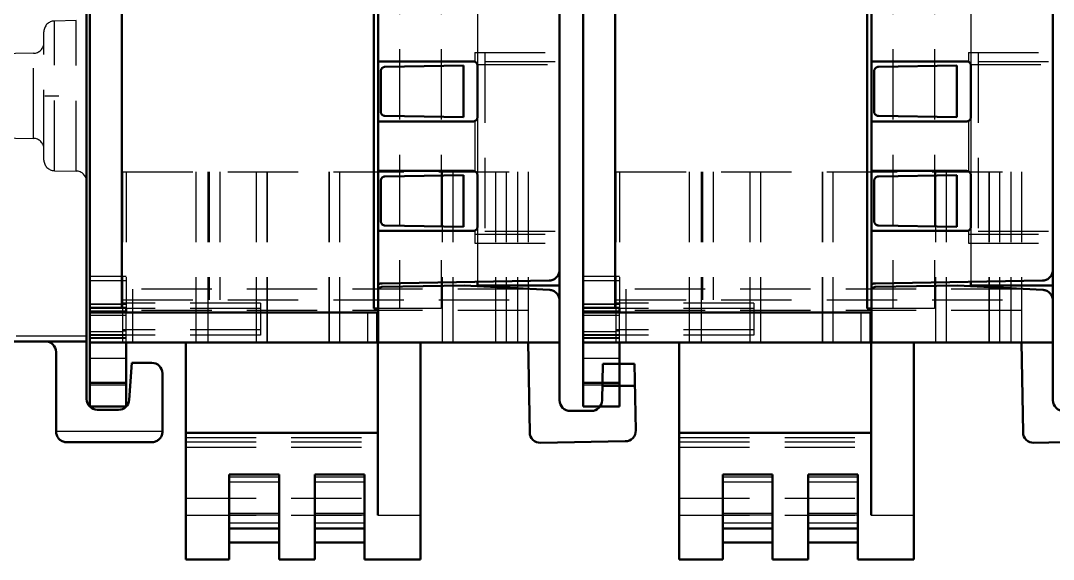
# Model space of a CAD drawing. Extents: x -891 to 6596, y -1 to 298.
# Drawn here: x -338.68 to -331.33, y 163.44 to 167.27 of the extents above; entities that cross this region are included whole.
import ezdxf

# ---------------------------------------------------------------- set-up
doc = ezdxf.new("R2010")
doc.units = 0
doc.header["$MEASUREMENT"] = 0
doc.linetypes.add('Center', pattern=[1.5, 0.45, -0.5, 0.05, -0.5])
doc.linetypes.add('DASHED', pattern=[0.75, 0.5, -0.25])
for name, color, linetype, lineweight in [('AM_0', 7, 'Continuous', 50), ('AM_4', 3, 'Continuous', 25), ('AM_7', 7, 'Center', 25), ('AM_9', 6, 'DASHED', 25)]:
    doc.layers.add(name, color=color, linetype=linetype, lineweight=lineweight)

msp = doc.modelspace()

# ---------------------------------------------------------------- linework, layer by layer
at = {"layer": 'AM_0'}
for p, q in [((-338.1855, 184.1191), (-338.1855, 164.5302)), ((-334.6769, 184.1191), (-334.6769, 164.5302)), ((-337.9578, 165.2317), (-337.9578, 180.1111)), ((-336.166, 165.2287), (-336.166, 180.1111)), ((-336.1356, 180.1111), (-336.1356, 164.9857)), ((-334.4492, 165.2317), (-334.4492, 180.1111)), ((-332.6574, 165.2287), (-332.6574, 180.1111)), ((-332.627, 180.1111), (-332.627, 164.9857)), ((-338.2078, 164.5839), (-338.2078, 167.8364)), ((-334.8449, 167.8511), (-334.8449, 164.5758)), ((-331.3363, 167.8511), (-331.3363, 164.5758)), ((-335.4588, 166.9852), (-336.1356, 166.9852)), ((-335.5273, 166.9557), (-336.0862, 166.946)), ((-335.5273, 166.5879), (-335.5273, 166.9557)), ((-335.4285, 166.5888), (-335.4285, 166.9549)), ((-331.9502, 166.9852), (-332.627, 166.9852)), ((-332.0187, 166.9557), (-332.5776, 166.946)), ((-332.0187, 166.5879), (-332.0187, 166.9557)), ((-331.9199, 166.5888), (-331.9199, 166.9549)), ((-336.116, 166.9156), (-336.116, 166.628)), ((-332.6074, 166.9156), (-332.6074, 166.628)), ((-336.0862, 166.5977), (-335.5273, 166.5879)), ((-332.5776, 166.5977), (-332.0187, 166.5879)), ((-336.1356, 166.5584), (-335.4588, 166.5584)), ((-332.627, 166.5584), (-331.9502, 166.5584)), ((-335.4588, 166.2063), (-336.1356, 166.2063)), ((-331.9502, 166.2063), (-332.627, 166.2063)), ((-336.116, 166.1367), (-336.116, 165.8491)), ((-335.5273, 166.1768), (-336.0862, 166.167)), ((-335.5273, 165.8089), (-335.5273, 166.1768)), ((-335.4285, 165.8098), (-335.4285, 166.1759)), ((-332.6074, 166.1367), (-332.6074, 165.8491)), ((-332.0187, 166.1768), (-332.5776, 166.167)), ((-332.0187, 165.8089), (-332.0187, 166.1768)), ((-331.9199, 165.8098), (-331.9199, 166.1759)), ((-336.1356, 165.7794), (-335.4588, 165.7794)), ((-336.0862, 165.8187), (-335.5273, 165.8089)), ((-332.627, 165.7794), (-331.9502, 165.7794)), ((-332.5776, 165.8187), (-332.0187, 165.8089)), ((-334.9195, 165.4269), (-336.1066, 165.4061)), ((-336.1058, 165.3819), (-335.5222, 165.392)), ((-335.5222, 165.392), (-334.9169, 165.3603)), ((-335.4285, 165.418), (-335.4285, 165.3912)), ((-334.8449, 165.3912), (-335.4285, 165.3912)), ((-331.4109, 165.4269), (-332.598, 165.4061)), ((-332.5972, 165.3819), (-332.0136, 165.392)), ((-332.0136, 165.392), (-331.4083, 165.3603)), ((-331.9199, 165.418), (-331.9199, 165.3912)), ((-331.3363, 165.3912), (-331.9199, 165.3912)), ((-337.9274, 165.2317), (-338.1855, 165.2317)), ((-336.142, 165.1998), (-338.1855, 165.1998)), ((-337.9274, 165.2317), (-337.9274, 165.1998)), ((-336.1356, 165.2287), (-336.166, 165.2287)), ((-336.142, 164.9857), (-336.142, 165.1998)), ((-334.4188, 165.2317), (-334.6769, 165.2317)), ((-332.6333, 165.1998), (-334.6769, 165.1998)), ((-334.4188, 165.2317), (-334.4188, 165.1998)), ((-332.627, 165.2287), (-332.6574, 165.2287)), ((-332.6333, 164.9857), (-332.6333, 165.1998)), ((-338.2078, 164.9939), (-340.0755, 164.9939)), ((-334.8449, 164.9857), (-338.1855, 164.9857)), ((-337.9274, 164.9857), (-337.9274, 164.5302)), ((-337.5022, 164.9857), (-337.5022, 163.4445)), ((-336.1371, 164.9857), (-336.1371, 163.7576)), ((-335.8334, 164.9857), (-335.8334, 163.4445)), ((-335.0681, 164.9857), (-335.057, 164.348)), ((-331.3363, 164.9857), (-334.6769, 164.9857)), ((-334.4188, 164.9857), (-334.4188, 164.5302)), ((-333.9936, 164.9857), (-333.9936, 163.4445)), ((-332.6285, 164.9857), (-332.6285, 163.7576)), ((-332.3248, 164.9857), (-332.3248, 163.4445)), ((-331.5595, 164.9857), (-331.5484, 164.348)), ((-338.4249, 164.918), (-338.4249, 164.3531)), ((-337.8859, 164.842), (-337.9043, 164.5786)), ((-337.7446, 164.842), (-337.8859, 164.842)), ((-334.5378, 164.8339), (-334.5423, 164.5744)), ((-334.3108, 164.8339), (-334.5378, 164.8339)), ((-334.3026, 164.3611), (-334.3108, 164.8339)), ((-337.6687, 164.7661), (-337.6687, 164.3531)), ((-337.9274, 164.6988), (-338.1855, 164.6988)), ((-334.4188, 164.6988), (-334.6769, 164.6988)), ((-334.3081, 164.679), (-334.5405, 164.679)), ((-337.9274, 164.5302), (-338.1855, 164.5302)), ((-337.98, 164.508), (-338.1318, 164.508)), ((-334.4188, 164.5302), (-334.6769, 164.5302)), ((-334.6182, 164.4998), (-334.769, 164.4998)), ((-337.5022, 164.3434), (-336.1371, 164.3434)), ((-334.9798, 164.2734), (-334.3771, 164.2839)), ((-333.9936, 164.3434), (-332.6285, 164.3434)), ((-331.4712, 164.2734), (-330.8685, 164.2839)), ((-337.7446, 164.2772), (-338.349, 164.2772)), ((-337.1932, 164.0479), (-337.1932, 163.4445)), ((-336.8394, 164.0479), (-337.1932, 164.0479)), ((-336.8394, 164.0479), (-336.8394, 163.4445)), ((-336.5858, 164.0479), (-336.5858, 163.4445)), ((-336.232, 164.0479), (-336.5858, 164.0479)), ((-336.232, 164.0479), (-336.232, 163.4445)), ((-333.6846, 164.0479), (-333.6846, 163.4445)), ((-333.3308, 164.0479), (-333.6846, 164.0479)), ((-333.3308, 164.0479), (-333.3308, 163.4445)), ((-333.0772, 164.0479), (-333.0772, 163.4445)), ((-332.7234, 164.0479), (-333.0772, 164.0479)), ((-332.7234, 164.0479), (-332.7234, 163.4445)), ((-337.1932, 163.6647), (-336.8394, 163.6647)), ((-336.5858, 163.6647), (-336.232, 163.6647)), ((-333.6846, 163.6647), (-333.3308, 163.6647)), ((-333.0772, 163.6647), (-332.7234, 163.6647)), ((-336.8394, 163.5652), (-337.1932, 163.5652)), ((-336.232, 163.5652), (-336.5858, 163.5652)), ((-333.3308, 163.5652), (-333.6846, 163.5652)), ((-332.7234, 163.5652), (-333.0772, 163.5652)), ((-337.5022, 163.4445), (-337.1932, 163.4445)), ((-336.8394, 163.4445), (-336.5858, 163.4445)), ((-336.232, 163.4445), (-335.8334, 163.4445)), ((-333.9936, 163.4445), (-333.6846, 163.4445)), ((-333.3308, 163.4445), (-333.0772, 163.4445)), ((-332.7234, 163.4445), (-332.3248, 163.4445))]:
    msp.add_line(p, q, dxfattribs=at)
for points in [[(-336.0862, 166.946), (-336.0888, 166.9458), (-336.0914, 166.9454), (-336.094, 166.9448), (-336.0965, 166.944), (-336.099, 166.9429), (-336.1013, 166.9417), (-336.1035, 166.9402), (-336.1056, 166.9385), (-336.1075, 166.9367), (-336.1093, 166.9347), (-336.1108, 166.9326), (-336.1122, 166.9303), (-336.1134, 166.928), (-336.1144, 166.9255), (-336.1151, 166.923), (-336.1157, 166.9204), (-336.116, 166.9177), (-336.116, 166.9156)], [(-335.4285, 166.9549), (-335.4286, 166.9575), (-335.4289, 166.9602), (-335.4295, 166.9627), (-335.4303, 166.9653), (-335.4313, 166.9677), (-335.4325, 166.9701), (-335.434, 166.9723), (-335.4356, 166.9744), (-335.4374, 166.9764), (-335.4393, 166.9781), (-335.4414, 166.9798), (-335.4437, 166.9812), (-335.446, 166.9824), (-335.4484, 166.9834), (-335.451, 166.9842), (-335.4536, 166.9848), (-335.4562, 166.9851), (-335.4588, 166.9852)], [(-332.5776, 166.946), (-332.5802, 166.9458), (-332.5828, 166.9454), (-332.5854, 166.9448), (-332.5879, 166.944), (-332.5904, 166.9429), (-332.5927, 166.9417), (-332.5949, 166.9402), (-332.597, 166.9385), (-332.5989, 166.9367), (-332.6007, 166.9347), (-332.6022, 166.9326), (-332.6036, 166.9303), (-332.6048, 166.928), (-332.6058, 166.9255), (-332.6065, 166.923), (-332.607, 166.9204), (-332.6073, 166.9177), (-332.6074, 166.9156)], [(-331.9199, 166.9549), (-331.92, 166.9575), (-331.9203, 166.9602), (-331.9209, 166.9627), (-331.9217, 166.9653), (-331.9227, 166.9677), (-331.9239, 166.9701), (-331.9254, 166.9723), (-331.927, 166.9744), (-331.9288, 166.9764), (-331.9307, 166.9781), (-331.9328, 166.9798), (-331.935, 166.9812), (-331.9374, 166.9824), (-331.9398, 166.9834), (-331.9424, 166.9842), (-331.945, 166.9848), (-331.9476, 166.9851), (-331.9502, 166.9852)], [(-336.116, 166.628), (-336.1159, 166.6254), (-336.1156, 166.6228), (-336.115, 166.6202), (-336.1142, 166.6176), (-336.1132, 166.6152), (-336.112, 166.6129), (-336.1105, 166.6106), (-336.1089, 166.6085), (-336.1071, 166.6066), (-336.1052, 166.6048), (-336.1031, 166.6032), (-336.1008, 166.6017), (-336.0985, 166.6005), (-336.096, 166.5995), (-336.0935, 166.5987), (-336.0909, 166.5981), (-336.0883, 166.5978), (-336.0862, 166.5977)], [(-335.4588, 166.5584), (-335.4562, 166.5585), (-335.4536, 166.5589), (-335.451, 166.5594), (-335.4484, 166.5602), (-335.446, 166.5613), (-335.4437, 166.5625), (-335.4414, 166.5639), (-335.4393, 166.5655), (-335.4374, 166.5673), (-335.4356, 166.5693), (-335.434, 166.5714), (-335.4325, 166.5736), (-335.4313, 166.5759), (-335.4303, 166.5784), (-335.4295, 166.5809), (-335.4289, 166.5835), (-335.4286, 166.5861), (-335.4285, 166.5888)], [(-332.6074, 166.628), (-332.6073, 166.6254), (-332.607, 166.6228), (-332.6064, 166.6202), (-332.6056, 166.6176), (-332.6046, 166.6152), (-332.6034, 166.6129), (-332.6019, 166.6106), (-332.6003, 166.6085), (-332.5985, 166.6066), (-332.5966, 166.6048), (-332.5945, 166.6032), (-332.5922, 166.6017), (-332.5899, 166.6005), (-332.5874, 166.5995), (-332.5849, 166.5987), (-332.5823, 166.5981), (-332.5797, 166.5978), (-332.5776, 166.5977)], [(-331.9502, 166.5584), (-331.9476, 166.5585), (-331.945, 166.5589), (-331.9424, 166.5594), (-331.9398, 166.5602), (-331.9374, 166.5613), (-331.935, 166.5625), (-331.9328, 166.5639), (-331.9307, 166.5655), (-331.9288, 166.5673), (-331.927, 166.5693), (-331.9254, 166.5714), (-331.9239, 166.5736), (-331.9227, 166.5759), (-331.9217, 166.5784), (-331.9209, 166.5809), (-331.9203, 166.5835), (-331.92, 166.5861), (-331.9199, 166.5888)], [(-335.4285, 166.1759), (-335.4286, 166.1786), (-335.4289, 166.1812), (-335.4295, 166.1838), (-335.4303, 166.1863), (-335.4313, 166.1887), (-335.4325, 166.1911), (-335.434, 166.1933), (-335.4356, 166.1954), (-335.4374, 166.1974), (-335.4393, 166.1992), (-335.4414, 166.2008), (-335.4437, 166.2022), (-335.446, 166.2034), (-335.4484, 166.2044), (-335.451, 166.2052), (-335.4536, 166.2058), (-335.4562, 166.2062), (-335.4588, 166.2063)], [(-331.9199, 166.1759), (-331.92, 166.1786), (-331.9203, 166.1812), (-331.9209, 166.1838), (-331.9217, 166.1863), (-331.9227, 166.1887), (-331.9239, 166.1911), (-331.9254, 166.1933), (-331.927, 166.1954), (-331.9288, 166.1974), (-331.9307, 166.1992), (-331.9328, 166.2008), (-331.935, 166.2022), (-331.9374, 166.2034), (-331.9398, 166.2044), (-331.9424, 166.2052), (-331.945, 166.2058), (-331.9476, 166.2062), (-331.9502, 166.2063)], [(-336.0862, 166.167), (-336.0888, 166.1669), (-336.0914, 166.1665), (-336.094, 166.1658), (-336.0965, 166.165), (-336.099, 166.1639), (-336.1013, 166.1627), (-336.1035, 166.1612), (-336.1056, 166.1596), (-336.1075, 166.1577), (-336.1093, 166.1558), (-336.1108, 166.1536), (-336.1122, 166.1514), (-336.1134, 166.149), (-336.1144, 166.1465), (-336.1151, 166.144), (-336.1157, 166.1414), (-336.116, 166.1388), (-336.116, 166.1367)], [(-332.5776, 166.167), (-332.5802, 166.1669), (-332.5828, 166.1665), (-332.5854, 166.1658), (-332.5879, 166.165), (-332.5904, 166.1639), (-332.5927, 166.1627), (-332.5949, 166.1612), (-332.597, 166.1596), (-332.5989, 166.1577), (-332.6007, 166.1558), (-332.6022, 166.1536), (-332.6036, 166.1514), (-332.6048, 166.149), (-332.6058, 166.1465), (-332.6065, 166.144), (-332.607, 166.1414), (-332.6073, 166.1388), (-332.6074, 166.1367)], [(-336.116, 165.8491), (-336.1159, 165.8464), (-336.1156, 165.8438), (-336.115, 165.8412), (-336.1142, 165.8387), (-336.1132, 165.8362), (-336.112, 165.8339), (-336.1105, 165.8316), (-336.1089, 165.8295), (-336.1071, 165.8276), (-336.1052, 165.8258), (-336.1031, 165.8242), (-336.1008, 165.8228), (-336.0985, 165.8215), (-336.096, 165.8205), (-336.0935, 165.8197), (-336.0909, 165.8192), (-336.0883, 165.8188), (-336.0862, 165.8187)], [(-332.6074, 165.8491), (-332.6073, 165.8464), (-332.607, 165.8438), (-332.6064, 165.8412), (-332.6056, 165.8387), (-332.6046, 165.8362), (-332.6034, 165.8339), (-332.6019, 165.8316), (-332.6003, 165.8295), (-332.5985, 165.8276), (-332.5966, 165.8258), (-332.5945, 165.8242), (-332.5922, 165.8228), (-332.5899, 165.8215), (-332.5874, 165.8205), (-332.5849, 165.8197), (-332.5823, 165.8192), (-332.5797, 165.8188), (-332.5776, 165.8187)], [(-335.4588, 165.7794), (-335.4562, 165.7796), (-335.4536, 165.7799), (-335.451, 165.7805), (-335.4484, 165.7813), (-335.446, 165.7823), (-335.4437, 165.7835), (-335.4414, 165.7849), (-335.4393, 165.7865), (-335.4374, 165.7883), (-335.4356, 165.7903), (-335.434, 165.7924), (-335.4325, 165.7946), (-335.4313, 165.797), (-335.4303, 165.7994), (-335.4295, 165.8019), (-335.4289, 165.8045), (-335.4286, 165.8072), (-335.4285, 165.8098)], [(-331.9502, 165.7794), (-331.9476, 165.7796), (-331.945, 165.7799), (-331.9424, 165.7805), (-331.9398, 165.7813), (-331.9374, 165.7823), (-331.935, 165.7835), (-331.9328, 165.7849), (-331.9307, 165.7865), (-331.9288, 165.7883), (-331.927, 165.7903), (-331.9254, 165.7924), (-331.9239, 165.7946), (-331.9227, 165.797), (-331.9217, 165.7994), (-331.9209, 165.8019), (-331.9203, 165.8045), (-331.92, 165.8072), (-331.9199, 165.8098)], [(-334.9195, 165.4269), (-334.9129, 165.4273), (-334.9064, 165.4282), (-334.8999, 165.4298), (-334.8936, 165.4319), (-334.8876, 165.4345), (-334.8817, 165.4377), (-334.8762, 165.4413), (-334.871, 165.4455), (-334.8662, 165.45), (-334.8618, 165.455), (-334.8579, 165.4603), (-334.8544, 165.466), (-334.8515, 165.4719), (-334.8491, 165.4781), (-334.8472, 165.4844), (-334.8459, 165.4909), (-334.8451, 165.4975), (-334.8449, 165.5028)], [(-331.4109, 165.4269), (-331.4043, 165.4273), (-331.3978, 165.4282), (-331.3913, 165.4298), (-331.385, 165.4319), (-331.379, 165.4345), (-331.3731, 165.4377), (-331.3676, 165.4413), (-331.3624, 165.4455), (-331.3576, 165.45), (-331.3532, 165.455), (-331.3493, 165.4603), (-331.3458, 165.466), (-331.3429, 165.4719), (-331.3405, 165.4781), (-331.3386, 165.4844), (-331.3373, 165.4909), (-331.3365, 165.4975), (-331.3363, 165.5028)], [(-336.1066, 165.4061), (-336.1132, 165.4057), (-336.1197, 165.4048), (-336.1262, 165.4032), (-336.1325, 165.4011), (-336.1356, 165.3998)], [(-332.598, 165.4061), (-332.6046, 165.4057), (-332.6111, 165.4048), (-332.6176, 165.4032), (-332.6238, 165.4011), (-332.627, 165.3998)], [(-336.1058, 165.3819), (-336.1084, 165.3817), (-336.111, 165.3813), (-336.1136, 165.3807), (-336.1161, 165.3798), (-336.1186, 165.3788), (-336.1209, 165.3775), (-336.1231, 165.3761), (-336.1252, 165.3744), (-336.1271, 165.3726), (-336.1288, 165.3706), (-336.1304, 165.3685), (-336.1318, 165.3662), (-336.133, 165.3638), (-336.134, 165.3614), (-336.1347, 165.3588), (-336.1352, 165.3562), (-336.1355, 165.3536), (-336.1356, 165.3515)], [(-334.8449, 165.2845), (-334.8452, 165.2911), (-334.8461, 165.2977), (-334.8475, 165.3042), (-334.8495, 165.3105), (-334.852, 165.3166), (-334.8551, 165.3225), (-334.8587, 165.328), (-334.8627, 165.3333), (-334.8672, 165.3382), (-334.872, 165.3427), (-334.8773, 165.3467), (-334.8829, 165.3503), (-334.8888, 165.3533), (-334.8949, 165.3558), (-334.9012, 165.3578), (-334.9077, 165.3593), (-334.9142, 165.3601), (-334.9169, 165.3603)], [(-332.5972, 165.3819), (-332.5998, 165.3817), (-332.6024, 165.3813), (-332.605, 165.3807), (-332.6075, 165.3798), (-332.61, 165.3788), (-332.6123, 165.3775), (-332.6145, 165.3761), (-332.6166, 165.3744), (-332.6185, 165.3726), (-332.6202, 165.3706), (-332.6218, 165.3685), (-332.6232, 165.3662), (-332.6244, 165.3638), (-332.6254, 165.3614), (-332.6261, 165.3588), (-332.6266, 165.3562), (-332.6269, 165.3536), (-332.627, 165.3515)], [(-331.3363, 165.2845), (-331.3366, 165.2911), (-331.3375, 165.2977), (-331.3389, 165.3042), (-331.3409, 165.3105), (-331.3434, 165.3166), (-331.3465, 165.3225), (-331.3501, 165.328), (-331.3541, 165.3333), (-331.3586, 165.3382), (-331.3634, 165.3427), (-331.3687, 165.3467), (-331.3743, 165.3503), (-331.3802, 165.3533), (-331.3863, 165.3558), (-331.3926, 165.3578), (-331.3991, 165.3593), (-331.4056, 165.3601), (-331.4083, 165.3603)], [(-338.4249, 164.3531), (-338.4246, 164.3465), (-338.4238, 164.3399), (-338.4223, 164.3334), (-338.4203, 164.3271), (-338.4178, 164.321), (-338.4147, 164.3151), (-338.4112, 164.3095), (-338.4071, 164.3043), (-338.4027, 164.2994), (-338.3978, 164.2949), (-338.3925, 164.2909), (-338.3869, 164.2873), (-338.3811, 164.2843), (-338.375, 164.2817), (-338.3686, 164.2797), (-338.3622, 164.2783), (-338.3556, 164.2775), (-338.349, 164.2772)], [(-337.7446, 164.2772), (-337.738, 164.2775), (-337.7315, 164.2783), (-337.725, 164.2797), (-337.7187, 164.2817), (-337.7126, 164.2843), (-337.7067, 164.2873), (-337.7011, 164.2909), (-337.6958, 164.2949), (-337.691, 164.2994), (-337.6865, 164.3043), (-337.6824, 164.3095), (-337.6789, 164.3151), (-337.6758, 164.321), (-337.6733, 164.3271), (-337.6713, 164.3334), (-337.6699, 164.3399), (-337.669, 164.3465), (-337.6687, 164.3531)]]:
    msp.add_lwpolyline(points, dxfattribs=at)
for centre, start, end in [((-338.5008, 164.918), 0, 90), ((-337.7446, 164.7661), 0, 90), ((-338.1318, 164.5839), 180, 270), ((-337.98, 164.5839), 270, 356), ((-334.769, 164.5758), 180, 270), ((-334.6182, 164.5758), 270, 359), ((-331.2604, 164.5758), 180, 270), ((-334.3785, 164.3598), 271, 1), ((-334.9811, 164.3493), 181, 271), ((-331.4725, 164.3493), 181, 271)]:
    msp.add_arc(centre, 0.0759, start, end, dxfattribs=at)
at = {"layer": 'AM_4'}
for p, q in [((-337.9578, 165.2579), (-338.1855, 165.2579)), ((-334.4492, 165.2579), (-334.6769, 165.2579)), ((-337.9274, 165.2095), (-338.1855, 165.2095)), ((-336.2115, 165.1998), (-336.2115, 164.9857)), ((-334.4188, 165.2095), (-334.6769, 165.2095)), ((-332.7029, 165.1998), (-332.7029, 164.9857)), ((-337.6687, 164.3531), (-338.4249, 164.3531)), ((-336.8394, 164.0294), (-337.1932, 164.0294)), ((-336.8394, 163.9932), (-337.1932, 163.9932)), ((-336.232, 164.0294), (-336.5858, 164.0294)), ((-336.232, 163.9932), (-336.5858, 163.9932)), ((-333.3308, 164.0294), (-333.6846, 164.0294)), ((-333.3308, 163.9932), (-333.6846, 163.9932)), ((-332.7234, 164.0294), (-333.0772, 164.0294)), ((-332.7234, 163.9932), (-333.0772, 163.9932)), ((-336.1371, 163.7576), (-335.8334, 163.7576)), ((-332.6285, 163.7576), (-332.3248, 163.7576))]:
    msp.add_line(p, q, dxfattribs=at)
at = {"layer": 'AM_7'}
msp.add_line((-341.0059, 166.7401), (-338.0745, 166.7401), dxfattribs=at)
at = {"layer": 'AM_9'}
for p, q in [((-335.9838, 179.071), (-335.9838, 165.2287)), ((-335.6861, 179.071), (-335.6861, 165.2287)), ((-332.4752, 179.071), (-332.4752, 165.2287)), ((-332.1775, 179.071), (-332.1775, 165.2287)), ((-335.4285, 167.3677), (-335.4285, 166.9549)), ((-331.9199, 167.3677), (-331.9199, 166.9549)), ((-338.2824, 167.2748), (-338.4369, 167.2721)), ((-338.4369, 166.2081), (-338.4369, 167.2721)), ((-338.2824, 166.2054), (-338.2824, 167.2748)), ((-338.5115, 166.284), (-338.5115, 167.1962)), ((-338.5861, 167.0425), (-339.0019, 167.0352)), ((-338.5861, 166.4377), (-338.5861, 167.0425)), ((-335.4462, 167.0493), (-335.4462, 166.9825)), ((-335.4462, 167.0493), (-334.8449, 167.0493)), ((-335.3764, 167.0493), (-335.3764, 165.6918)), ((-331.9376, 167.0493), (-331.9376, 166.9825)), ((-331.9376, 167.0493), (-331.3363, 167.0493)), ((-331.8678, 167.0493), (-331.8678, 165.6918)), ((-335.4295, 166.9628), (-334.8449, 166.9628)), ((-335.3764, 166.984), (-334.8449, 166.984)), ((-331.9209, 166.9628), (-331.3363, 166.9628)), ((-331.8678, 166.984), (-331.3363, 166.984)), ((-335.4462, 166.5611), (-335.4462, 166.2035)), ((-335.4285, 166.5888), (-335.4285, 166.1759)), ((-331.9376, 166.5611), (-331.9376, 166.2035)), ((-331.9199, 166.5888), (-331.9199, 166.1759)), ((-339.0019, 166.445), (-338.5861, 166.4377)), ((-338.4369, 166.2081), (-338.2824, 166.2054)), ((-337.9532, 166.2005), (-335.0681, 166.2005)), ((-337.9532, 166.2005), (-337.9532, 164.9857)), ((-337.9274, 166.2005), (-337.9274, 165.2317)), ((-337.4309, 166.2005), (-337.4309, 164.9857)), ((-337.3458, 166.2005), (-337.3458, 164.9857)), ((-337.3367, 166.2005), (-337.3367, 165.2894)), ((-337.2608, 166.2005), (-337.2608, 165.2894)), ((-337.0011, 166.2005), (-337.0011, 164.9857)), ((-336.9252, 166.2005), (-336.9252, 164.9857)), ((-336.9239, 166.2005), (-336.9239, 164.9857)), ((-336.4849, 166.2005), (-336.4849, 164.9857)), ((-336.4835, 166.2005), (-336.4835, 164.9857)), ((-336.4089, 166.2005), (-336.4089, 164.9857)), ((-335.6801, 166.2005), (-335.6801, 164.9857)), ((-335.6042, 166.2005), (-335.6042, 164.9857)), ((-335.6028, 166.2005), (-335.6028, 164.9857)), ((-335.3005, 166.2005), (-335.3005, 164.9857)), ((-335.2991, 166.2005), (-335.2991, 164.9857)), ((-335.2245, 166.2005), (-335.2245, 164.9857)), ((-335.1441, 166.2005), (-335.1441, 164.9857)), ((-335.0681, 166.2005), (-335.0681, 164.9857)), ((-334.4446, 166.2005), (-331.5595, 166.2005)), ((-334.4446, 166.2005), (-334.4446, 164.9857)), ((-334.4188, 166.2005), (-334.4188, 165.2317)), ((-333.9223, 166.2005), (-333.9223, 164.9857)), ((-333.8372, 166.2005), (-333.8372, 164.9857)), ((-333.8281, 166.2005), (-333.8281, 165.2894)), ((-333.7522, 166.2005), (-333.7522, 165.2894)), ((-333.4925, 166.2005), (-333.4925, 164.9857)), ((-333.4166, 166.2005), (-333.4166, 164.9857)), ((-333.4153, 166.2005), (-333.4153, 164.9857)), ((-332.9763, 166.2005), (-332.9763, 164.9857)), ((-332.9749, 166.2005), (-332.9749, 164.9857)), ((-332.9003, 166.2005), (-332.9003, 164.9857)), ((-332.1715, 166.2005), (-332.1715, 164.9857)), ((-332.0956, 166.2005), (-332.0956, 164.9857)), ((-332.0942, 166.2005), (-332.0942, 164.9857)), ((-331.7919, 166.2005), (-331.7919, 164.9857)), ((-331.7905, 166.2005), (-331.7905, 164.9857)), ((-331.7159, 166.2005), (-331.7159, 164.9857)), ((-331.6355, 166.2005), (-331.6355, 164.9857)), ((-331.5595, 166.2005), (-331.5595, 164.9857)), ((-335.4462, 165.7822), (-335.4462, 165.6918)), ((-335.4462, 165.7572), (-334.8449, 165.7572)), ((-335.4285, 165.8098), (-335.4285, 165.418)), ((-335.3764, 165.7783), (-334.8449, 165.7783)), ((-331.9376, 165.7822), (-331.9376, 165.6918)), ((-331.9376, 165.7572), (-331.3363, 165.7572)), ((-331.9199, 165.8098), (-331.9199, 165.418)), ((-331.8678, 165.7783), (-331.3363, 165.7783)), ((-335.4462, 165.6918), (-334.8449, 165.6918)), ((-331.9376, 165.6918), (-331.3363, 165.6918)), ((-337.9274, 165.4565), (-338.1855, 165.4565)), ((-337.9274, 165.4246), (-338.1855, 165.4246)), ((-334.4188, 165.4565), (-334.6769, 165.4565)), ((-334.4188, 165.4246), (-334.6769, 165.4246)), ((-335.0681, 165.3654), (-337.8818, 165.3654)), ((-337.8818, 165.3654), (-337.8818, 164.9857)), ((-331.5595, 165.3654), (-334.3732, 165.3654)), ((-334.3732, 165.3654), (-334.3732, 164.9857)), ((-337.9274, 165.2567), (-338.1855, 165.2567)), ((-337.9532, 165.2894), (-335.0681, 165.2894)), ((-336.9708, 165.2667), (-337.9532, 165.2667)), ((-336.9708, 165.2667), (-336.9708, 165.0389)), ((-334.4188, 165.2567), (-334.6769, 165.2567)), ((-334.4446, 165.2894), (-331.5595, 165.2894)), ((-333.4622, 165.2667), (-334.4446, 165.2667)), ((-333.4622, 165.2667), (-333.4622, 165.0389)), ((-337.9274, 165.1776), (-338.1855, 165.1776)), ((-336.9708, 165.2287), (-337.9532, 165.2287)), ((-337.9274, 164.9857), (-337.9274, 165.1998)), ((-335.0681, 165.2135), (-337.8818, 165.2135)), ((-335.6861, 165.2287), (-336.1356, 165.2287)), ((-334.4188, 165.1776), (-334.6769, 165.1776)), ((-333.4622, 165.2287), (-334.4446, 165.2287)), ((-334.4188, 164.9857), (-334.4188, 165.1998)), ((-331.5595, 165.2135), (-334.3732, 165.2135)), ((-332.1775, 165.2287), (-332.627, 165.2287)), ((-338.2078, 165.0318), (-353.0524, 165.0318)), ((-337.9532, 165.0611), (-338.1855, 165.0611)), ((-337.9274, 165.0402), (-338.1855, 165.0402)), ((-336.9708, 165.0389), (-338.1855, 165.0389)), ((-337.9274, 165.0372), (-338.1855, 165.0372)), ((-337.9274, 165.0187), (-338.1855, 165.0187)), ((-336.9708, 165.0768), (-337.9532, 165.0768)), ((-337.9532, 165.074), (-337.9274, 165.074)), ((-337.9532, 165.0725), (-337.9274, 165.0725)), ((-337.9274, 165.0709), (-337.9532, 165.0709)), ((-337.9532, 165.0694), (-337.9274, 165.0694)), ((-334.4446, 165.0611), (-334.6769, 165.0611)), ((-334.4188, 165.0402), (-334.6769, 165.0402)), ((-333.4622, 165.0389), (-334.6769, 165.0389)), ((-334.4188, 165.0372), (-334.6769, 165.0372)), ((-334.4188, 165.0187), (-334.6769, 165.0187)), ((-333.4622, 165.0768), (-334.4446, 165.0768)), ((-334.4446, 165.074), (-334.4188, 165.074)), ((-334.4446, 165.0725), (-334.4188, 165.0725)), ((-334.4188, 165.0709), (-334.4446, 165.0709)), ((-334.4446, 165.0694), (-334.4188, 165.0694)), ((-337.9274, 165.0157), (-338.1855, 165.0157)), ((-334.4188, 165.0157), (-334.6769, 165.0157)), ((-337.9274, 164.8719), (-338.1855, 164.8719)), ((-334.4188, 164.8719), (-334.6769, 164.8719)), ((-337.9274, 164.6821), (-338.1855, 164.6821)), ((-334.4188, 164.6821), (-334.6769, 164.6821)), ((-337.5022, 164.3101), (-336.1371, 164.3101)), ((-333.9936, 164.3101), (-332.6285, 164.3101)), ((-337.5022, 164.2797), (-336.1371, 164.2797)), ((-337.5022, 164.2417), (-336.1371, 164.2417)), ((-333.9936, 164.2797), (-332.6285, 164.2797)), ((-333.9936, 164.2417), (-332.6285, 164.2417)), ((-337.5022, 163.8806), (-336.1371, 163.8806)), ((-333.9936, 163.8806), (-332.6285, 163.8806)), ((-336.8394, 163.7698), (-337.1932, 163.7698)), ((-336.232, 163.7698), (-336.5858, 163.7698)), ((-333.3308, 163.7698), (-333.6846, 163.7698)), ((-332.7234, 163.7698), (-333.0772, 163.7698)), ((-337.5022, 163.7576), (-336.1371, 163.7576)), ((-336.8394, 163.7593), (-337.1932, 163.7593)), ((-336.8394, 163.7015), (-337.1932, 163.7015)), ((-336.232, 163.7593), (-336.5858, 163.7593)), ((-336.232, 163.7015), (-336.5858, 163.7015)), ((-333.9936, 163.7576), (-332.6285, 163.7576)), ((-333.3308, 163.7593), (-333.6846, 163.7593)), ((-333.3308, 163.7015), (-333.6846, 163.7015)), ((-332.7234, 163.7593), (-333.0772, 163.7593)), ((-332.7234, 163.7015), (-333.0772, 163.7015))]:
    msp.add_line(p, q, dxfattribs=at)
for centre, start, end in [((-338.4355, 167.1962), 91, 180), ((-338.5874, 167.1184), 271, 0), ((-338.5874, 166.3618), 0, 89), ((-338.4355, 166.284), 180, 269), ((-338.2837, 166.1295), 0, 89)]:
    msp.add_arc(centre, 0.0759, start, end, dxfattribs=at)

doc.saveas('drawing.dxf')
